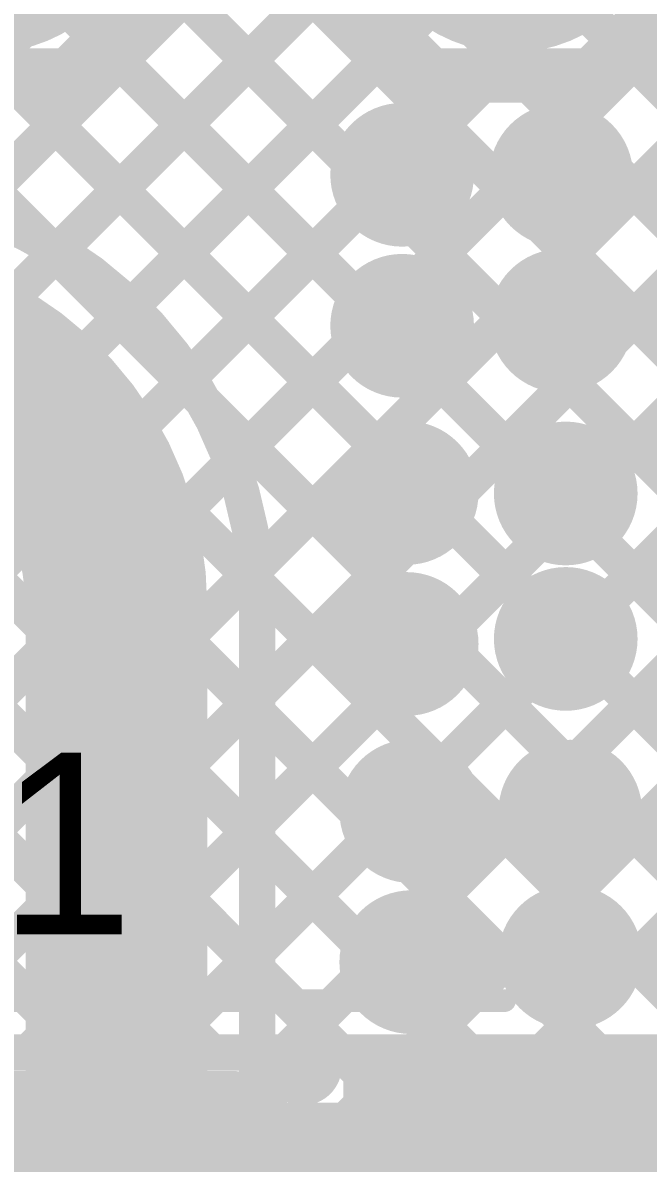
# Model space of a CAD drawing. Header units: millimetres. Extents: x 3.06 to 5.82, y 1.29 to 3.84.
# Drawn here: x 4.4334 to 4.571, y 2.0627 to 2.3135 of the extents above; entities that cross this region are included whole.
import ezdxf

# ---------------------------------------------------------------- set-up
doc = ezdxf.new("R2010")
doc.units = ezdxf.units.MM
doc.header["$MEASUREMENT"] = 0
for name, color, linetype in [('BottomLayer', 5, 'Continuous'), ('BottomOverlay', 54, 'Continuous'), ('BottomPaste', 16, 'Continuous'), ('BottomSolder', 6, 'Continuous'), ('MultiLayer', 9, 'Continuous'), ('TopLayer', 1, 'Continuous'), ('TopOverlay', 2, 'Continuous'), ('TopPaste', 8, 'Continuous'), ('TopSolder', 216, 'Continuous'), ('ViaHoleLayer', 16, 'Continuous')]:
    doc.layers.add(name, color=color, linetype=linetype)

# ---------------------------------------------------------------- blocks, each defined once
blk = doc.blocks.new('COM_11821_59')
at = {"layer": 'TopLayer'}
for points in [[(-0.12598, 0.04331), (-0.06693, 0.04331), (-0.12598, 0.08268), (-0.06693, 0.08268)], [(0.12598, 0.08268), (0.06693, 0.08268), (0.12598, 0.04331), (0.06693, 0.04331)], [(-0.12598, -0.01969), (-0.06693, -0.01969), (-0.12598, 0.01969), (-0.06693, 0.01969)], [(0.12598, 0.01969), (0.06693, 0.01969), (0.12598, -0.01969), (0.06693, -0.01969)], [(-0.12598, -0.08268), (-0.06693, -0.08268), (-0.12598, -0.04331), (-0.06693, -0.04331)], [(0.12598, -0.04331), (0.06693, -0.04331), (0.12598, -0.08268), (0.06693, -0.08268)]]:
    blk.add_solid(points, dxfattribs=at)
at = {"layer": 'TopOverlay'}
for points, const_width in [([(-0.12052, 0.09399, 1), (-0.12839, 0.09399, 1)], 0.00787), ([(-0.09968, 0.09843, 1), (-0.09718, 0.09843, 1)], 0.0025), ([(0.09718, 0.09843, 1), (0.09968, 0.09843, 1)], 0.0025), ([(-0.13036, 0.09399, 1), (-0.12643, 0.09399, 1)], 0.00394), ([(-0.12249, 0.09399, 1), (-0.11855, 0.09399, 1)], 0.00394), ([(-0.09968, -0.09843, 1), (-0.09718, -0.09843, 1)], 0.0025), ([(0.09718, -0.09843, 1), (0.09968, -0.09843, 1)], 0.0025)]:
    blk.add_lwpolyline(points, format="xyb", close=True, dxfattribs=dict(at, const_width=const_width))
at = {"layer": 'TopOverlay', "const_width": 0.005}
for points in [[(-0.09843, 0.09843), (0.09843, 0.09843)], [(-0.09843, -0.09843), (0.09843, -0.09843)]]:
    blk.add_lwpolyline(points, dxfattribs=at)
at = {"layer": 'TopPaste'}
for points in [[(-0.12598, 0.04331), (-0.06693, 0.04331), (-0.12598, 0.08268), (-0.06693, 0.08268)], [(0.12598, 0.08268), (0.06693, 0.08268), (0.12598, 0.04331), (0.06693, 0.04331)], [(-0.12598, -0.01969), (-0.06693, -0.01969), (-0.12598, 0.01969), (-0.06693, 0.01969)], [(0.12598, 0.01969), (0.06693, 0.01969), (0.12598, -0.01969), (0.06693, -0.01969)], [(-0.12598, -0.08268), (-0.06693, -0.08268), (-0.12598, -0.04331), (-0.06693, -0.04331)], [(0.12598, -0.04331), (0.06693, -0.04331), (0.12598, -0.08268), (0.06693, -0.08268)]]:
    blk.add_solid(points, dxfattribs=at)
at = {"layer": 'TopSolder'}
for points in [[(-0.12998, 0.03931), (-0.06293, 0.03931), (-0.12998, 0.08668), (-0.06293, 0.08668)], [(0.12998, 0.08668), (0.06293, 0.08668), (0.12998, 0.03931), (0.06293, 0.03931)], [(-0.12998, -0.02369), (-0.06293, -0.02369), (-0.12998, 0.02369), (-0.06293, 0.02369)], [(0.12998, 0.02369), (0.06293, 0.02369), (0.12998, -0.02369), (0.06293, -0.02369)], [(-0.12998, -0.08668), (-0.06293, -0.08668), (-0.12998, -0.03931), (-0.06293, -0.03931)], [(0.12998, -0.03931), (0.06293, -0.03931), (0.12998, -0.08668), (0.06293, -0.08668)]]:
    blk.add_solid(points, dxfattribs=at)
blk = doc.blocks.new('TEST_POINT_94')
at = {"layer": 'TopLayer', "const_width": 0.03}
blk.add_lwpolyline([(-0.015, 0, 1), (0.015, 0, 1)], format="xyb", close=True, dxfattribs=at)
at = {"layer": 'TopOverlay', "const_width": 0.00787}
for points in [[(-0.037, 0.017), (-0.017, 0.037)], [(-0.017, 0.037), (0.017, 0.037)], [(-0.017, 0.037), (0.017, 0.037)], [(0.017, 0.037), (0.037, 0.017)], [(-0.037, -0.017), (-0.037, 0.017)], [(0.037, -0.017), (0.037, 0.017)], [(-0.037, -0.017), (-0.017, -0.037)], [(0.017, -0.037), (0.037, -0.017)], [(-0.017, -0.037), (0.017, -0.037)], [(-0.017, -0.037), (0.017, -0.037)]]:
    blk.add_lwpolyline(points, dxfattribs=at)
at = {"layer": 'TopOverlay', "const_width": 0.00394}
for points in [[(-0.01897, 0.037, 1), (-0.01503, 0.037, 1)], [(-0.01897, 0.037, 1), (-0.01503, 0.037, 1)], [(-0.01897, 0.037, 1), (-0.01503, 0.037, 1)], [(0.01503, 0.037, 1), (0.01897, 0.037, 1)], [(0.01503, 0.037, 1), (0.01897, 0.037, 1)], [(0.01503, 0.037, 1), (0.01897, 0.037, 1)], [(-0.03897, 0.017, 1), (-0.03503, 0.017, 1)], [(-0.03897, 0.017, 1), (-0.03503, 0.017, 1)], [(0.03503, 0.017, 1), (0.03897, 0.017, 1)], [(0.03503, 0.017, 1), (0.03897, 0.017, 1)], [(-0.03897, -0.017, 1), (-0.03503, -0.017, 1)], [(-0.03897, -0.017, 1), (-0.03503, -0.017, 1)], [(0.03503, -0.017, 1), (0.03897, -0.017, 1)], [(0.03503, -0.017, 1), (0.03897, -0.017, 1)], [(-0.01897, -0.037, 1), (-0.01503, -0.037, 1)], [(-0.01897, -0.037, 1), (-0.01503, -0.037, 1)], [(-0.01897, -0.037, 1), (-0.01503, -0.037, 1)], [(0.01503, -0.037, 1), (0.01897, -0.037, 1)], [(0.01503, -0.037, 1), (0.01897, -0.037, 1)], [(0.01503, -0.037, 1), (0.01897, -0.037, 1)]]:
    blk.add_lwpolyline(points, format="xyb", close=True, dxfattribs=at)
at = {"layer": 'TopPaste', "const_width": 0.03}
blk.add_lwpolyline([(-0.015, 0, 1), (0.015, 0, 1)], format="xyb", close=True, dxfattribs=at)
at = {"layer": 'TopSolder', "const_width": 0.034}
blk.add_lwpolyline([(-0.017, 0, 1), (0.017, 0, 1)], format="xyb", close=True, dxfattribs=at)
blk = doc.blocks.new('TEST_POINT_95')
at = {"layer": 'TopLayer', "const_width": 0.03}
blk.add_lwpolyline([(-0.015, 0, 1), (0.015, 0, 1)], format="xyb", close=True, dxfattribs=at)
at = {"layer": 'TopOverlay', "const_width": 0.00787}
for points in [[(-0.037, 0.017), (-0.017, 0.037)], [(-0.017, 0.037), (0.017, 0.037)], [(-0.017, 0.037), (0.017, 0.037)], [(0.017, 0.037), (0.037, 0.017)], [(-0.037, -0.017), (-0.037, 0.017)], [(0.037, -0.017), (0.037, 0.017)], [(-0.037, -0.017), (-0.017, -0.037)], [(0.017, -0.037), (0.037, -0.017)], [(-0.017, -0.037), (0.017, -0.037)], [(-0.017, -0.037), (0.017, -0.037)]]:
    blk.add_lwpolyline(points, dxfattribs=at)
at = {"layer": 'TopOverlay', "const_width": 0.00394}
for points in [[(-0.01897, 0.037, 1), (-0.01503, 0.037, 1)], [(-0.01897, 0.037, 1), (-0.01503, 0.037, 1)], [(-0.01897, 0.037, 1), (-0.01503, 0.037, 1)], [(0.01503, 0.037, 1), (0.01897, 0.037, 1)], [(0.01503, 0.037, 1), (0.01897, 0.037, 1)], [(0.01503, 0.037, 1), (0.01897, 0.037, 1)], [(-0.03897, 0.017, 1), (-0.03503, 0.017, 1)], [(-0.03897, 0.017, 1), (-0.03503, 0.017, 1)], [(0.03503, 0.017, 1), (0.03897, 0.017, 1)], [(0.03503, 0.017, 1), (0.03897, 0.017, 1)], [(-0.03897, -0.017, 1), (-0.03503, -0.017, 1)], [(-0.03897, -0.017, 1), (-0.03503, -0.017, 1)], [(0.03503, -0.017, 1), (0.03897, -0.017, 1)], [(0.03503, -0.017, 1), (0.03897, -0.017, 1)], [(-0.01897, -0.037, 1), (-0.01503, -0.037, 1)], [(-0.01897, -0.037, 1), (-0.01503, -0.037, 1)], [(-0.01897, -0.037, 1), (-0.01503, -0.037, 1)], [(0.01503, -0.037, 1), (0.01897, -0.037, 1)], [(0.01503, -0.037, 1), (0.01897, -0.037, 1)], [(0.01503, -0.037, 1), (0.01897, -0.037, 1)]]:
    blk.add_lwpolyline(points, format="xyb", close=True, dxfattribs=at)
at = {"layer": 'TopPaste', "const_width": 0.03}
blk.add_lwpolyline([(-0.015, 0, 1), (0.015, 0, 1)], format="xyb", close=True, dxfattribs=at)
at = {"layer": 'TopSolder', "const_width": 0.034}
blk.add_lwpolyline([(-0.017, 0, 1), (0.017, 0, 1)], format="xyb", close=True, dxfattribs=at)
blk = doc.blocks.new('SOT_23_B_108')
at = {"layer": 'BottomLayer'}
for points in [[(-0.05354, 0.02126), (-0.02126, 0.02126), (-0.05354, 0.05748), (-0.02126, 0.05748)], [(0.02126, 0.02126), (0.05354, 0.02126), (0.02126, 0.05748), (0.05354, 0.05748)], [(-0.01614, -0.05748), (0.01614, -0.05748), (-0.01614, -0.02126), (0.01614, -0.02126)]]:
    blk.add_solid(points, dxfattribs=at)
at = {"layer": 'BottomOverlay'}
for points, const_width in [([(-0.06439, 0.045, 1), (-0.07161, 0.045, 1)], 0.01), ([(-0.07411, 0.045, 1), (-0.06911, 0.045, 1)], 0.005), ([(-0.06689, 0.045, 1), (-0.06189, 0.045, 1)], 0.005), ([(-0.01497, 0.033, 1), (-0.01103, 0.033, 1)], 0.00394), ([(0.01103, 0.033, 1), (0.01497, 0.033, 1)], 0.00394), ([(-0.06497, 0.03, 1), (-0.06103, 0.03, 1)], 0.00394), ([(0.06103, 0.03, 1), (0.06497, 0.03, 1)], 0.00394), ([(-0.06497, -0.034, 1), (-0.06103, -0.034, 1)], 0.00394), ([(-0.06497, -0.034, 1), (-0.06103, -0.034, 1)], 0.00394), ([(-0.02597, -0.034, 1), (-0.02203, -0.034, 1)], 0.00394), ([(0.02203, -0.034, 1), (0.02597, -0.034, 1)], 0.00394), ([(0.06103, -0.034, 1), (0.06497, -0.034, 1)], 0.00394), ([(0.06103, -0.034, 1), (0.06497, -0.034, 1)], 0.00394)]:
    blk.add_lwpolyline(points, format="xyb", close=True, dxfattribs=dict(at, const_width=const_width))
at = {"layer": 'BottomOverlay', "const_width": 0.00787}
for points in [[(0.013, 0.033), (-0.013, 0.033)], [(-0.063, -0.034), (-0.063, 0.03)], [(0.063, -0.034), (0.063, 0.03)], [(-0.024, -0.034), (-0.063, -0.034)], [(0.063, -0.034), (0.024, -0.034)]]:
    blk.add_lwpolyline(points, dxfattribs=at)
at = {"layer": 'BottomPaste'}
for points in [[(-0.05354, 0.02126), (-0.02126, 0.02126), (-0.05354, 0.05748), (-0.02126, 0.05748)], [(0.02126, 0.02126), (0.05354, 0.02126), (0.02126, 0.05748), (0.05354, 0.05748)], [(-0.01614, -0.05748), (0.01614, -0.05748), (-0.01614, -0.02126), (0.01614, -0.02126)]]:
    blk.add_solid(points, dxfattribs=at)
at = {"layer": 'BottomSolder'}
for points in [[(-0.05754, 0.01726), (-0.01726, 0.01726), (-0.05754, 0.06148), (-0.01726, 0.06148)], [(0.01726, 0.01726), (0.05754, 0.01726), (0.01726, 0.06148), (0.05754, 0.06148)], [(-0.02014, -0.06148), (0.02014, -0.06148), (-0.02014, -0.01726), (0.02014, -0.01726)]]:
    blk.add_solid(points, dxfattribs=at)

msp = doc.modelspace()

# ---------------------------------------------------------------- linework, layer by layer
at = {"layer": 'BottomLayer'}
for points, const_width in [([(4.135, 2.56837), (4.61637, 2.087)], 0.008), ([(4.135, 2.54009), (4.58809, 2.087)], 0.008), ([(4.135, 2.51181), (4.55981, 2.087)], 0.008), ([(4.135, 2.48352), (4.53152, 2.087)], 0.008), ([(4.26378, 2.08589), (4.652, 2.47411)], 0.008), ([(4.135, 2.45524), (4.50324, 2.087)], 0.008), ([(4.29317, 2.087), (4.652, 2.44583)], 0.008), ([(4.135, 2.42695), (4.47495, 2.087)], 0.008), ([(4.135, 1.9854), (4.57446, 2.42486)], 0.008), ([(4.135, 2.01368), (4.53521, 2.41389)], 0.008), ([(4.31866, 2.413), (4.64466, 2.087)], 0.008), ([(4.34694, 2.413), (4.67294, 2.087)], 0.008), ([(4.37523, 2.413), (4.69, 2.09823)], 0.008), ([(4.40351, 2.413), (4.69, 2.12651)], 0.008), ([(4.4318, 2.413), (4.69, 2.1548)], 0.008), ([(4.46008, 2.413), (4.69, 2.18308)], 0.008), ([(4.32146, 2.087), (4.63582, 2.40136)], 0.008), ([(4.135, 2.39867), (4.44667, 2.087)], 0.008), ([(4.37803, 2.087), (4.69, 2.39897)], 0.008), ([(4.34974, 2.087), (4.65224, 2.3895)], 0.008), ([(4.40631, 2.087), (4.69, 2.37069)], 0.008), ([(4.4346, 2.087), (4.69, 2.3424)], 0.008), ([(4.46288, 2.087), (4.69, 2.31412)], 0.008), ([(4.49116, 2.087), (4.69, 2.28584)], 0.008), ([(4.51945, 2.087), (4.69, 2.25755)], 0.008), ([(4.54773, 2.087), (4.69, 2.22927)], 0.008), ([(4.272, 2.087), (4.69, 2.087)], 0.008), ([(4.272, 2.056), (4.719, 2.056)], 0.04)]:
    msp.add_lwpolyline(points, dxfattribs=dict(at, const_width=const_width))
for points, const_width in [([(4.51098, 2.28011, 1), (4.52279, 2.28011, 1)], 0.01181), ([(4.54598, 2.28, 1), (4.55779, 2.28, 1)], 0.01181), ([(4.51098, 2.24689, 1), (4.52279, 2.24689, 1)], 0.01181), ([(4.54598, 2.248, 1), (4.55779, 2.248, 1)], 0.01181), ([(4.51198, 2.21011, 1), (4.52379, 2.21011, 1)], 0.01181), ([(4.54698, 2.21, 1), (4.55879, 2.21, 1)], 0.01181), ([(4.51198, 2.17689, 1), (4.52379, 2.17689, 1)], 0.01181), ([(4.54698, 2.178, 1), (4.55879, 2.178, 1)], 0.01181), ([(4.51298, 2.14011, 1), (4.52479, 2.14011, 1)], 0.01181), ([(4.54798, 2.14, 1), (4.55979, 2.14, 1)], 0.01181), ([(4.51298, 2.10689, 1), (4.52479, 2.10689, 1)], 0.01181), ([(4.54798, 2.108, 1), (4.55979, 2.108, 1)], 0.01181), ([(4.4326, 2.087, 1), (4.4366, 2.087, 1)], 0.004), ([(4.44467, 2.087, 1), (4.44867, 2.087, 1)], 0.004), ([(4.46088, 2.087, 1), (4.46488, 2.087, 1)], 0.004), ([(4.47295, 2.087, 1), (4.47695, 2.087, 1)], 0.004), ([(4.48916, 2.087, 1), (4.49316, 2.087, 1)], 0.004), ([(4.50124, 2.087, 1), (4.50524, 2.087, 1)], 0.004), ([(4.51745, 2.087, 1), (4.52145, 2.087, 1)], 0.004), ([(4.52952, 2.087, 1), (4.53352, 2.087, 1)], 0.004), ([(4.54573, 2.087, 1), (4.54973, 2.087, 1)], 0.004), ([(4.55781, 2.087, 1), (4.56181, 2.087, 1)], 0.004)]:
    msp.add_lwpolyline(points, format="xyb", close=True, dxfattribs=dict(at, const_width=const_width))
at = {"layer": 'BottomSolder', "const_width": 0.01581}
for points in [[(4.50898, 2.28011, 1), (4.52479, 2.28011, 1)], [(4.54398, 2.28, 1), (4.55979, 2.28, 1)], [(4.54398, 2.248, 1), (4.55979, 2.248, 1)], [(4.50898, 2.24689, 1), (4.52479, 2.24689, 1)], [(4.50998, 2.21011, 1), (4.52579, 2.21011, 1)], [(4.54498, 2.21, 1), (4.56079, 2.21, 1)], [(4.54498, 2.178, 1), (4.56079, 2.178, 1)], [(4.50998, 2.17689, 1), (4.52579, 2.17689, 1)], [(4.51098, 2.14011, 1), (4.52679, 2.14011, 1)], [(4.54598, 2.14, 1), (4.56179, 2.14, 1)], [(4.51098, 2.10689, 1), (4.52679, 2.10689, 1)], [(4.54598, 2.108, 1), (4.56179, 2.108, 1)]]:
    msp.add_lwpolyline(points, format="xyb", close=True, dxfattribs=at)
at = {"layer": 'MultiLayer', "const_width": 0.01181}
for points in [[(4.51098, 2.28011, 1), (4.52279, 2.28011, 1)], [(4.54598, 2.28, 1), (4.55779, 2.28, 1)], [(4.51098, 2.24689, 1), (4.52279, 2.24689, 1)], [(4.54598, 2.248, 1), (4.55779, 2.248, 1)], [(4.51198, 2.21011, 1), (4.52379, 2.21011, 1)], [(4.54698, 2.21, 1), (4.55879, 2.21, 1)], [(4.51198, 2.17689, 1), (4.52379, 2.17689, 1)], [(4.54698, 2.178, 1), (4.55879, 2.178, 1)], [(4.51298, 2.14011, 1), (4.52479, 2.14011, 1)], [(4.54798, 2.14, 1), (4.55979, 2.14, 1)], [(4.51298, 2.10689, 1), (4.52479, 2.10689, 1)], [(4.54798, 2.108, 1), (4.55979, 2.108, 1)]]:
    msp.add_lwpolyline(points, format="xyb", close=True, dxfattribs=at)
at = {"layer": 'TopLayer'}
for points, const_width in [([(4.485, 2.05255), (4.87245, 2.44)], 0.008), ([(4.485, 2.08084), (4.84416, 2.44)], 0.008), ([(4.485, 2.02427), (4.90073, 2.44)], 0.008), ([(4.5197, 2.03069), (4.92902, 2.44)], 0.008), ([(4.47942, 2.21668), (4.61494, 2.3522)], 0.008), ([(4.35175, 2.35162), (4.43815, 2.26522)], 0.008), ([(4.42197, 2.27236), (4.49988, 2.35027)], 0.008), ([(4.46681, 2.3497), (4.848, 1.96851)], 0.008), ([(4.44127, 2.26338), (4.49988, 2.32199)], 0.008), ([(4.48461, 2.19359), (4.61494, 2.32391)], 0.008), ([(4.44631, 2.3), (4.46681, 2.3205)], 0.008), ([(4.46681, 2.32141), (4.848, 1.94023)], 0.008), ([(4.49988, 2.3205), (4.52037, 2.3)], 0.008), ([(4.56137, 2.3), (4.58188, 2.3205)], 0.008), ([(4.45313, 2.30682), (4.848, 1.91194)], 0.008), ([(4.45718, 2.25101), (4.51327, 2.3071)], 0.008), ([(4.485, 2.16569), (4.62737, 2.30806)], 0.008), ([(4.56723, 2.30585), (4.85548, 2.0176)], 0.008), ([(4.40531, 2.3), (4.44631, 2.3)], 0.008), ([(4.43166, 2.3), (4.848, 1.88366)], 0.008), ([(4.46997, 2.23551), (4.53446, 2.3)], 0.008), ([(4.485, 2.10912), (4.67588, 2.3)], 0.008), ([(4.485, 2.1374), (4.6476, 2.3)], 0.008), ([(4.52037, 2.3), (4.56137, 2.3)], 0.008), ([(4.5448, 2.3), (4.84733, 1.99747)], 0.008), ([(4.47322, 2.23015), (4.848, 1.85537)], 0.008), ([(4.454, 1.927), (4.454, 2.18515)], 0.04), ([(4.48486, 2.19023), (4.848, 1.82709)], 0.008), ([(4.485, 1.927), (4.485, 2.18515)], 0.008), ([(4.485, 2.16181), (4.62481, 2.022)], 0.008), ([(4.485, 2.13352), (4.59652, 2.022)], 0.008), ([(4.485, 2.10524), (4.55955, 2.03069)], 0.008), ([(4.53746, 2.06299), (4.671, 2.06299)], 0.04), ([(4.485, 2.07695), (4.53127, 2.03069)], 0.008)]:
    msp.add_lwpolyline(points, dxfattribs=dict(at, const_width=const_width))
for points, const_width in [([(4.45113, 2.30682, 1), (4.45513, 2.30682, 1)], 0.004), ([(4.51127, 2.3071, 1), (4.51527, 2.3071, 1)], 0.004), ([(4.56523, 2.30585, 1), (4.56923, 2.30585, 1)], 0.004), ([(4.42966, 2.3, 1), (4.43366, 2.3, 1)], 0.004), ([(4.44431, 2.3, 1), (4.44831, 2.3, 1)], 0.004), ([(4.44431, 2.3, 1), (4.44831, 2.3, 1)], 0.004), ([(4.51837, 2.3, 1), (4.52238, 2.3, 1)], 0.004), ([(4.51837, 2.3, 1), (4.52238, 2.3, 1)], 0.004), ([(4.53246, 2.3, 1), (4.53646, 2.3, 1)], 0.004), ([(4.5428, 2.3, 1), (4.5468, 2.3, 1)], 0.004), ([(4.55938, 2.3, 1), (4.56337, 2.3, 1)], 0.004), ([(4.55938, 2.3, 1), (4.56337, 2.3, 1)], 0.004), ([(4.51098, 2.28011, 1), (4.52279, 2.28011, 1)], 0.01181), ([(4.54598, 2.28, 1), (4.55779, 2.28, 1)], 0.01181), ([(4.43615, 2.26522, 1), (4.44015, 2.26522, 1)], 0.004), ([(4.43927, 2.26338, 1), (4.44327, 2.26338, 1)], 0.004), ([(4.51098, 2.24689, 1), (4.52279, 2.24689, 1)], 0.01181), ([(4.54598, 2.248, 1), (4.55779, 2.248, 1)], 0.01181), ([(4.45518, 2.25101, 1), (4.45918, 2.25101, 1)], 0.004), ([(4.46797, 2.23551, 1), (4.47197, 2.23551, 1)], 0.004), ([(4.47122, 2.23015, 1), (4.47522, 2.23015, 1)], 0.004), ([(4.47742, 2.21668, 1), (4.48142, 2.21668, 1)], 0.004), ([(4.51198, 2.21011, 1), (4.52379, 2.21011, 1)], 0.01181), ([(4.54698, 2.21, 1), (4.55879, 2.21, 1)], 0.01181), ([(4.444, 2.18515, 1), (4.464, 2.18515, 1)], 0.02), ([(4.444, 2.18515, 1), (4.464, 2.18515, 1)], 0.02), ([(4.48261, 2.19359, 1), (4.48661, 2.19359, 1)], 0.004), ([(4.48286, 2.19023, 1), (4.48686, 2.19023, 1)], 0.004), ([(4.483, 2.18515, 1), (4.487, 2.18515, 1)], 0.004), ([(4.483, 2.18515, 1), (4.487, 2.18515, 1)], 0.004), ([(4.51198, 2.17689, 1), (4.52379, 2.17689, 1)], 0.01181), ([(4.54698, 2.178, 1), (4.55879, 2.178, 1)], 0.01181), ([(4.483, 2.16569, 1), (4.487, 2.16569, 1)], 0.004), ([(4.483, 2.16181, 1), (4.487, 2.16181, 1)], 0.004), ([(4.51298, 2.14011, 1), (4.52479, 2.14011, 1)], 0.01181), ([(4.54798, 2.14, 1), (4.55979, 2.14, 1)], 0.01181), ([(4.483, 2.1374, 1), (4.487, 2.1374, 1)], 0.004), ([(4.483, 2.13352, 1), (4.487, 2.13352, 1)], 0.004), ([(4.51298, 2.10689, 1), (4.52479, 2.10689, 1)], 0.01181), ([(4.54798, 2.108, 1), (4.55979, 2.108, 1)], 0.01181), ([(4.483, 2.10912, 1), (4.487, 2.10912, 1)], 0.004), ([(4.483, 2.10524, 1), (4.487, 2.10524, 1)], 0.004), ([(4.483, 2.08084, 1), (4.487, 2.08084, 1)], 0.004), ([(4.52746, 2.06299, 1), (4.54746, 2.06299, 1)], 0.02), ([(4.483, 2.07695, 1), (4.487, 2.07695, 1)], 0.004)]:
    msp.add_lwpolyline(points, format="xyb", close=True, dxfattribs=dict(at, const_width=const_width))
for points, const_width in [([(4.39315, 2.277, -0.414214), (4.485, 2.18515)], 0.008), ([(4.39315, 2.246, -0.414214), (4.454, 2.18515)], 0.04)]:
    msp.add_lwpolyline(points, format="xyb", dxfattribs=dict(at, const_width=const_width))
at = {"layer": 'TopSolder', "const_width": 0.01581}
for points in [[(4.50898, 2.28011, 1), (4.52479, 2.28011, 1)], [(4.54398, 2.28, 1), (4.55979, 2.28, 1)], [(4.54398, 2.248, 1), (4.55979, 2.248, 1)], [(4.50898, 2.24689, 1), (4.52479, 2.24689, 1)], [(4.50998, 2.21011, 1), (4.52579, 2.21011, 1)], [(4.54498, 2.21, 1), (4.56079, 2.21, 1)], [(4.54498, 2.178, 1), (4.56079, 2.178, 1)], [(4.50998, 2.17689, 1), (4.52579, 2.17689, 1)], [(4.51098, 2.14011, 1), (4.52679, 2.14011, 1)], [(4.54598, 2.14, 1), (4.56179, 2.14, 1)], [(4.51098, 2.10689, 1), (4.52679, 2.10689, 1)], [(4.54598, 2.108, 1), (4.56179, 2.108, 1)]]:
    msp.add_lwpolyline(points, format="xyb", close=True, dxfattribs=at)
at = {"layer": 'ViaHoleLayer', "const_width": 0.00787}
for points in [[(4.51295, 2.28011, 1), (4.52083, 2.28011, 1)], [(4.54795, 2.28, 1), (4.55583, 2.28, 1)], [(4.54795, 2.248, 1), (4.55583, 2.248, 1)], [(4.51295, 2.24689, 1), (4.52083, 2.24689, 1)], [(4.51395, 2.21011, 1), (4.52183, 2.21011, 1)], [(4.54895, 2.21, 1), (4.55683, 2.21, 1)], [(4.54895, 2.178, 1), (4.55683, 2.178, 1)], [(4.51395, 2.17689, 1), (4.52183, 2.17689, 1)], [(4.51495, 2.14011, 1), (4.52283, 2.14011, 1)], [(4.54995, 2.14, 1), (4.55783, 2.14, 1)], [(4.54995, 2.108, 1), (4.55783, 2.108, 1)], [(4.51495, 2.10689, 1), (4.52283, 2.10689, 1)]]:
    msp.add_lwpolyline(points, format="xyb", close=True, dxfattribs=at)

# ---------------------------------------------------------------- block references
for name, p, rotation in [('TEST_POINT_95', (4.42581, 2.341), 360), ('TEST_POINT_94', (4.54087, 2.341), 360), ('SOT_23_B_108', (4.45, 2.016), 270)]:
    msp.add_blockref(name, p, dxfattribs=dict(rotation=rotation))
msp.add_blockref('COM_11821_59', (4.441, 2))

# ---------------------------------------------------------------- texts
at = {"layer": 'TopOverlay'}
msp.add_text('LED1', height=0.04, dxfattribs=at).set_placement((4.324, 2.113))

doc.saveas('drawing.dxf')
